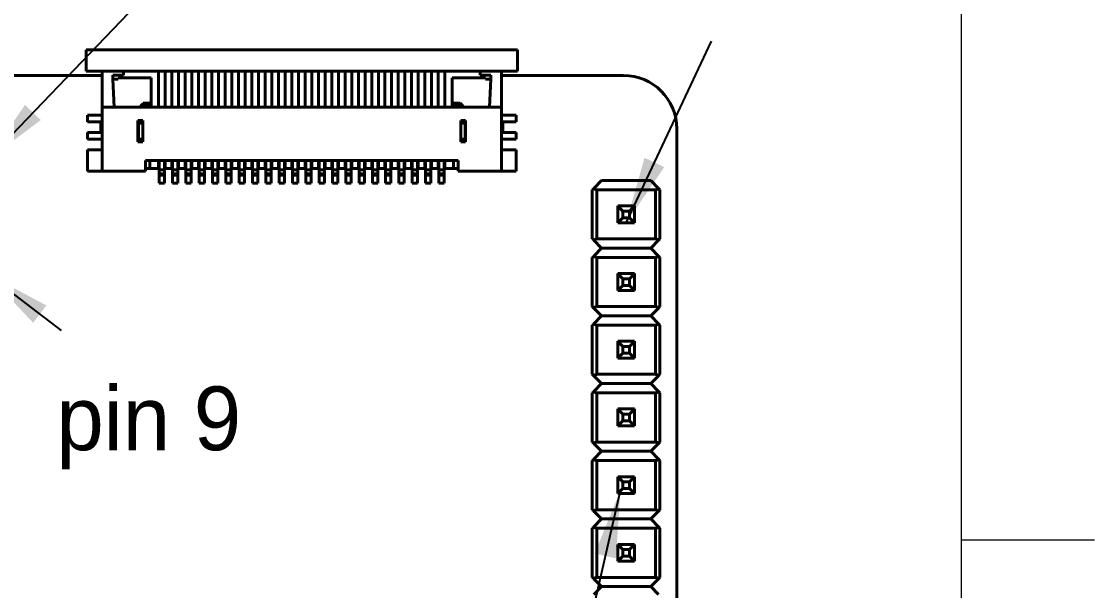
# Model space of a CAD drawing. Header units: millimetres. Extents: x 15 to 205, y 5 to 292.
# Drawn here: x 164.71 to 205, y 96.6 to 117.96 of the extents above; entities that cross this region are included whole.
import ezdxf

# ---------------------------------------------------------------- set-up
doc = ezdxf.new("R2010")
doc.units = ezdxf.units.MM
for name, color, linetype in [('Annotations', 7, 'Continuous'), ('Border', 7, 'Continuous'), ('Geometries', 7, 'Continuous')]:
    doc.layers.add(name, color=color, linetype=linetype)
doc.dimstyles.new('ISO-25', dxfattribs={"dimtxt": 2.5, "dimasz": 2.5, "dimexe": 1.25, "dimexo": 0.625, "dimtad": 1, "dimtxsty": 'Standard', "dimcen": 2.5, "dimadec": 0, "dimazin": 0, "dimtfac": 1, "dimtmove": 0, "dimatfit": 3, "dimfxl": 1, "dimarcsym": 0})

msp = doc.modelspace()

# ---------------------------------------------------------------- linework, layer by layer
at = {"layer": 'Border', "linetype": 'Continuous', "lineweight": 15}
for p, q in [((200, 10), (200, 287)), ((200, 98.5), (205, 98.5))]:
    msp.add_line(p, q, dxfattribs=at)
at = {"layer": 'Geometries', "linetype": 'Continuous', "lineweight": 40}
for p, q in [((167.133, 116.892), (167.133, 116.092)), ((167.133, 116.892), (183.333, 116.892)), ((183.333, 116.892), (183.333, 116.092)), ((167.133, 116.092), (167.733, 116.092)), ((167.733, 115.933), (167.733, 116.092)), ((167.733, 116.092), (168.533, 116.092)), ((168.533, 116.092), (168.533, 115.942)), ((168.533, 116.092), (169.858, 116.092)), ((169.858, 116.092), (169.858, 114.742)), ((169.858, 116.092), (170.108, 116.092)), ((170.108, 116.092), (170.108, 114.742)), ((170.108, 116.092), (170.358, 116.092)), ((170.358, 116.092), (170.358, 114.742)), ((170.358, 116.092), (170.608, 116.092)), ((170.608, 116.092), (170.608, 114.742)), ((170.608, 116.092), (170.858, 116.092)), ((170.858, 116.092), (170.858, 114.742)), ((170.858, 116.092), (171.108, 116.092)), ((171.108, 116.092), (171.108, 114.742)), ((171.108, 116.092), (171.358, 116.092)), ((171.358, 116.092), (171.358, 114.742)), ((171.358, 116.092), (171.608, 116.092)), ((171.608, 116.092), (171.608, 114.742)), ((171.608, 116.092), (171.858, 116.092)), ((171.858, 116.092), (171.858, 114.742)), ((171.858, 116.092), (172.108, 116.092)), ((172.108, 116.092), (172.108, 114.742)), ((172.108, 116.092), (172.358, 116.092)), ((172.358, 116.092), (172.358, 114.742)), ((172.358, 116.092), (172.608, 116.092)), ((172.608, 116.092), (172.608, 114.742)), ((172.608, 116.092), (172.858, 116.092)), ((172.858, 116.092), (172.858, 114.742)), ((172.858, 116.092), (173.108, 116.092)), ((173.108, 116.092), (173.108, 114.742)), ((173.108, 116.092), (173.358, 116.092)), ((173.358, 116.092), (173.358, 114.742)), ((173.358, 116.092), (173.608, 116.092)), ((173.608, 116.092), (173.608, 114.742)), ((173.608, 116.092), (173.858, 116.092)), ((173.858, 116.092), (173.858, 114.742)), ((173.858, 116.092), (174.108, 116.092)), ((174.108, 116.092), (174.108, 114.742)), ((174.108, 116.092), (174.358, 116.092)), ((174.358, 116.092), (174.358, 114.742)), ((174.358, 116.092), (174.608, 116.092)), ((174.608, 116.092), (174.608, 114.742)), ((174.608, 116.092), (174.858, 116.092)), ((174.858, 116.092), (175.108, 116.092)), ((174.858, 116.092), (174.858, 114.742)), ((175.108, 116.092), (175.108, 114.742)), ((175.108, 116.092), (175.358, 116.092)), ((175.358, 116.092), (175.358, 114.742)), ((175.358, 116.092), (175.608, 116.092)), ((175.608, 116.092), (175.608, 114.742)), ((175.608, 116.092), (175.858, 116.092)), ((175.858, 116.092), (175.858, 114.742)), ((175.858, 116.092), (176.108, 116.092)), ((176.108, 116.092), (176.108, 114.742)), ((176.108, 116.092), (176.358, 116.092)), ((176.358, 116.092), (176.358, 114.742)), ((176.358, 116.092), (176.608, 116.092)), ((176.608, 116.092), (176.608, 114.742)), ((176.608, 116.092), (176.858, 116.092)), ((176.858, 116.092), (176.858, 114.742)), ((176.858, 116.092), (177.108, 116.092)), ((177.108, 116.092), (177.358, 116.092)), ((177.108, 116.092), (177.108, 114.742)), ((177.358, 116.092), (177.358, 114.742)), ((177.358, 116.092), (177.608, 116.092)), ((177.608, 116.092), (177.608, 114.742)), ((177.608, 116.092), (177.858, 116.092)), ((177.858, 116.092), (177.858, 114.742)), ((177.858, 116.092), (178.108, 116.092)), ((178.108, 116.092), (178.108, 114.742)), ((178.108, 116.092), (178.358, 116.092)), ((178.358, 116.092), (178.358, 114.742)), ((178.358, 116.092), (178.608, 116.092)), ((178.608, 116.092), (178.608, 114.742)), ((178.608, 116.092), (178.858, 116.092)), ((178.858, 116.092), (178.858, 114.742)), ((178.858, 116.092), (179.108, 116.092)), ((179.108, 116.092), (179.108, 114.742)), ((179.108, 116.092), (179.358, 116.092)), ((179.358, 116.092), (179.358, 114.742)), ((179.358, 116.092), (179.608, 116.092)), ((179.608, 116.092), (179.608, 114.742)), ((179.608, 116.092), (179.858, 116.092)), ((179.858, 116.092), (179.858, 114.742)), ((179.858, 116.092), (180.108, 116.092)), ((180.108, 116.092), (180.358, 116.092)), ((180.108, 116.092), (180.108, 114.742)), ((180.358, 116.092), (180.358, 114.742)), ((180.358, 116.092), (180.608, 116.092)), ((180.608, 116.092), (180.608, 114.742)), ((180.608, 116.092), (181.933, 116.092)), ((181.933, 116.092), (181.933, 115.942)), ((181.933, 116.092), (182.733, 116.092)), ((182.733, 116.092), (182.733, 115.933)), ((182.733, 116.092), (183.333, 116.092)), ((167.733, 115.933), (163.723, 115.933)), ((167.733, 114.742), (167.733, 115.933)), ((168.533, 115.942), (168.133, 115.942)), ((168.133, 115.942), (168.14, 115.792)), ((168.14, 115.792), (168.333, 115.792)), ((168.14, 115.792), (168.189, 114.742)), ((168.333, 115.842), (169.583, 115.842)), ((168.333, 115.792), (168.333, 115.842)), ((169.583, 115.842), (169.583, 114.95)), ((180.883, 114.95), (180.883, 115.842)), ((180.883, 115.842), (182.133, 115.842)), ((181.933, 115.942), (182.333, 115.942)), ((182.133, 115.842), (182.133, 115.792)), ((182.133, 115.792), (182.326, 115.792)), ((182.278, 114.742), (182.326, 115.792)), ((182.326, 115.792), (182.333, 115.942)), ((187.313, 115.933), (182.733, 115.933)), ((182.733, 115.933), (182.733, 114.742)), ((169.24, 114.842), (169.153, 114.742)), ((169.24, 114.842), (169.283, 114.892)), ((169.583, 114.842), (169.24, 114.842)), ((169.533, 114.892), (169.283, 114.892)), ((169.533, 114.892), (169.583, 114.95)), ((169.583, 114.95), (169.583, 114.842)), ((169.583, 114.842), (169.583, 114.742)), ((180.933, 114.892), (180.883, 114.95)), ((180.883, 114.842), (180.883, 114.95)), ((181.227, 114.842), (180.883, 114.842)), ((180.883, 114.742), (180.883, 114.842)), ((181.183, 114.892), (180.933, 114.892)), ((181.227, 114.842), (181.183, 114.892)), ((181.227, 114.842), (181.313, 114.742)), ((167.183, 114.442), (167.183, 114.192)), ((167.733, 114.442), (167.183, 114.442)), ((167.733, 114.442), (167.733, 114.742)), ((167.733, 114.742), (168.189, 114.742)), ((167.733, 113.542), (167.733, 114.442)), ((168.189, 114.742), (169.153, 114.742)), ((169.153, 114.742), (169.583, 114.742)), ((169.583, 114.742), (169.858, 114.742)), ((169.858, 114.742), (170.108, 114.742)), ((170.108, 114.742), (170.358, 114.742)), ((170.358, 114.742), (170.608, 114.742)), ((170.608, 114.742), (170.858, 114.742)), ((170.858, 114.742), (171.108, 114.742)), ((171.108, 114.742), (171.358, 114.742)), ((171.358, 114.742), (171.608, 114.742)), ((171.608, 114.742), (171.858, 114.742)), ((171.858, 114.742), (172.108, 114.742)), ((172.108, 114.742), (172.358, 114.742)), ((172.358, 114.742), (172.608, 114.742)), ((172.608, 114.742), (172.858, 114.742)), ((172.858, 114.742), (173.108, 114.742)), ((173.108, 114.742), (173.358, 114.742)), ((173.358, 114.742), (173.608, 114.742)), ((173.608, 114.742), (173.858, 114.742)), ((173.858, 114.742), (174.108, 114.742)), ((174.108, 114.742), (174.358, 114.742)), ((174.358, 114.742), (174.608, 114.742)), ((174.608, 114.742), (174.858, 114.742)), ((174.858, 114.742), (175.108, 114.742)), ((175.108, 114.742), (175.358, 114.742)), ((175.358, 114.742), (175.608, 114.742)), ((175.608, 114.742), (175.858, 114.742)), ((175.858, 114.742), (176.108, 114.742)), ((176.108, 114.742), (176.358, 114.742)), ((176.358, 114.742), (176.608, 114.742)), ((176.608, 114.742), (176.858, 114.742)), ((176.858, 114.742), (177.108, 114.742)), ((177.108, 114.742), (177.358, 114.742)), ((177.358, 114.742), (177.608, 114.742)), ((177.608, 114.742), (177.858, 114.742)), ((177.858, 114.742), (178.108, 114.742)), ((178.108, 114.742), (178.358, 114.742)), ((178.358, 114.742), (178.608, 114.742)), ((178.608, 114.742), (178.858, 114.742)), ((178.858, 114.742), (179.108, 114.742)), ((179.108, 114.742), (179.358, 114.742)), ((179.358, 114.742), (179.608, 114.742)), ((179.608, 114.742), (179.858, 114.742)), ((179.858, 114.742), (180.108, 114.742)), ((180.108, 114.742), (180.358, 114.742)), ((180.358, 114.742), (180.608, 114.742)), ((180.608, 114.742), (180.883, 114.742)), ((180.883, 114.742), (181.313, 114.742)), ((181.313, 114.742), (182.278, 114.742)), ((182.278, 114.742), (182.733, 114.742)), ((182.733, 114.442), (182.733, 114.742)), ((183.283, 114.442), (182.733, 114.442)), ((182.733, 113.542), (182.733, 114.442)), ((183.283, 114.192), (183.283, 114.442)), ((167.183, 114.192), (167.683, 114.192)), ((167.683, 114.192), (167.683, 113.792)), ((169.083, 114.242), (169.263, 114.242)), ((169.083, 114.142), (169.083, 114.242)), ((169.083, 114.142), (169.103, 114.142)), ((169.083, 113.542), (169.083, 114.142)), ((169.103, 114.142), (169.263, 114.142)), ((169.103, 113.542), (169.103, 114.142)), ((169.263, 114.242), (169.263, 114.142)), ((169.263, 114.142), (169.263, 113.542)), ((181.203, 114.242), (181.383, 114.242)), ((181.203, 114.142), (181.203, 114.242)), ((181.203, 114.142), (181.363, 114.142)), ((181.203, 113.542), (181.203, 114.142)), ((181.363, 114.142), (181.383, 114.142)), ((181.363, 113.542), (181.363, 114.142)), ((181.383, 114.242), (181.383, 114.142)), ((181.383, 114.142), (181.383, 113.542)), ((182.783, 113.792), (182.783, 114.192)), ((182.783, 114.192), (183.283, 114.192)), ((167.683, 113.792), (167.183, 113.792)), ((167.183, 113.792), (167.183, 113.542)), ((183.283, 113.792), (182.783, 113.792)), ((183.283, 113.542), (183.283, 113.792)), ((189.313, 82.933), (189.313, 113.933)), ((167.183, 113.542), (167.733, 113.542)), ((167.733, 113.142), (167.733, 113.542)), ((169.083, 113.542), (169.103, 113.542)), ((169.083, 113.442), (169.083, 113.542)), ((169.263, 113.442), (169.083, 113.442)), ((169.103, 113.542), (169.263, 113.542)), ((169.263, 113.542), (169.263, 113.442)), ((181.203, 113.542), (181.363, 113.542)), ((181.203, 113.442), (181.203, 113.542)), ((181.383, 113.442), (181.203, 113.442)), ((181.363, 113.542), (181.383, 113.542)), ((181.383, 113.542), (181.383, 113.442)), ((182.733, 113.542), (183.283, 113.542)), ((182.733, 113.142), (182.733, 113.542)), ((167.733, 113.142), (167.183, 113.142)), ((167.183, 112.342), (167.183, 113.142)), ((167.733, 112.342), (167.733, 113.142)), ((182.733, 113.142), (183.283, 113.142)), ((182.733, 112.342), (182.733, 113.142)), ((183.283, 113.142), (183.283, 112.342)), ((169.533, 112.742), (169.363, 112.742)), ((169.363, 112.442), (169.363, 112.742)), ((169.533, 112.442), (169.363, 112.442)), ((169.363, 112.342), (169.363, 112.442)), ((169.533, 112.742), (169.533, 112.442)), ((169.858, 112.742), (169.533, 112.742)), ((169.858, 112.442), (169.533, 112.442)), ((169.858, 112.642), (169.858, 112.742)), ((169.883, 112.742), (169.858, 112.742)), ((169.883, 112.642), (169.858, 112.642)), ((169.858, 112.442), (169.858, 112.642)), ((169.883, 112.742), (169.883, 112.642)), ((170.083, 112.742), (169.883, 112.742)), ((169.883, 112.642), (169.883, 112.392)), ((170.083, 112.742), (170.083, 112.642)), ((170.108, 112.742), (170.083, 112.742)), ((170.108, 112.642), (170.083, 112.642)), ((170.083, 112.642), (170.083, 112.392)), ((170.108, 112.642), (170.108, 112.742)), ((170.358, 112.742), (170.108, 112.742)), ((170.108, 112.442), (170.108, 112.642)), ((170.358, 112.442), (170.108, 112.442)), ((170.358, 112.642), (170.358, 112.742)), ((170.383, 112.742), (170.358, 112.742)), ((170.383, 112.642), (170.358, 112.642)), ((170.358, 112.442), (170.358, 112.642)), ((170.383, 112.742), (170.383, 112.642)), ((170.583, 112.742), (170.383, 112.742)), ((170.383, 112.642), (170.383, 112.392)), ((170.583, 112.742), (170.583, 112.642)), ((170.608, 112.742), (170.583, 112.742)), ((170.608, 112.642), (170.583, 112.642)), ((170.583, 112.642), (170.583, 112.392)), ((170.608, 112.642), (170.608, 112.742)), ((170.858, 112.742), (170.608, 112.742)), ((170.608, 112.442), (170.608, 112.642)), ((170.858, 112.442), (170.608, 112.442)), ((170.858, 112.642), (170.858, 112.742)), ((170.883, 112.742), (170.858, 112.742)), ((170.883, 112.642), (170.858, 112.642)), ((170.858, 112.442), (170.858, 112.642)), ((170.883, 112.742), (170.883, 112.642)), ((171.083, 112.742), (170.883, 112.742)), ((170.883, 112.642), (170.883, 112.392)), ((171.083, 112.742), (171.083, 112.642)), ((171.108, 112.742), (171.083, 112.742)), ((171.108, 112.642), (171.083, 112.642)), ((171.083, 112.642), (171.083, 112.392)), ((171.108, 112.642), (171.108, 112.742)), ((171.358, 112.742), (171.108, 112.742)), ((171.108, 112.442), (171.108, 112.642)), ((171.358, 112.442), (171.108, 112.442)), ((171.358, 112.642), (171.358, 112.742)), ((171.383, 112.742), (171.358, 112.742)), ((171.383, 112.642), (171.358, 112.642)), ((171.358, 112.442), (171.358, 112.642)), ((171.383, 112.742), (171.383, 112.642)), ((171.583, 112.742), (171.383, 112.742)), ((171.383, 112.642), (171.383, 112.392)), ((171.583, 112.742), (171.583, 112.642)), ((171.608, 112.742), (171.583, 112.742)), ((171.608, 112.642), (171.583, 112.642)), ((171.583, 112.642), (171.583, 112.392)), ((171.608, 112.642), (171.608, 112.742)), ((171.858, 112.742), (171.608, 112.742)), ((171.608, 112.442), (171.608, 112.642)), ((171.858, 112.442), (171.608, 112.442)), ((171.858, 112.642), (171.858, 112.742)), ((171.883, 112.742), (171.858, 112.742)), ((171.858, 112.442), (171.858, 112.642)), ((171.883, 112.642), (171.858, 112.642)), ((171.883, 112.742), (171.883, 112.642)), ((172.083, 112.742), (171.883, 112.742)), ((171.883, 112.642), (171.883, 112.392)), ((172.083, 112.742), (172.083, 112.642)), ((172.108, 112.742), (172.083, 112.742)), ((172.108, 112.642), (172.083, 112.642)), ((172.083, 112.642), (172.083, 112.392)), ((172.358, 112.742), (172.108, 112.742)), ((172.108, 112.642), (172.108, 112.742)), ((172.108, 112.442), (172.108, 112.642)), ((172.358, 112.442), (172.108, 112.442)), ((172.358, 112.642), (172.358, 112.742)), ((172.383, 112.742), (172.358, 112.742)), ((172.383, 112.642), (172.358, 112.642)), ((172.358, 112.442), (172.358, 112.642)), ((172.383, 112.742), (172.383, 112.642)), ((172.583, 112.742), (172.383, 112.742)), ((172.383, 112.642), (172.383, 112.392)), ((172.583, 112.742), (172.583, 112.642)), ((172.608, 112.742), (172.583, 112.742)), ((172.608, 112.642), (172.583, 112.642)), ((172.583, 112.642), (172.583, 112.392)), ((172.608, 112.642), (172.608, 112.742)), ((172.858, 112.742), (172.608, 112.742)), ((172.608, 112.442), (172.608, 112.642)), ((172.858, 112.442), (172.608, 112.442)), ((172.858, 112.642), (172.858, 112.742)), ((172.883, 112.742), (172.858, 112.742)), ((172.883, 112.642), (172.858, 112.642)), ((172.858, 112.442), (172.858, 112.642)), ((172.883, 112.742), (172.883, 112.642)), ((173.083, 112.742), (172.883, 112.742)), ((172.883, 112.642), (172.883, 112.392)), ((173.083, 112.742), (173.083, 112.642)), ((173.108, 112.742), (173.083, 112.742)), ((173.108, 112.642), (173.083, 112.642)), ((173.083, 112.642), (173.083, 112.392)), ((173.108, 112.642), (173.108, 112.742)), ((173.358, 112.742), (173.108, 112.742)), ((173.108, 112.442), (173.108, 112.642)), ((173.358, 112.442), (173.108, 112.442)), ((173.358, 112.642), (173.358, 112.742)), ((173.383, 112.742), (173.358, 112.742)), ((173.383, 112.642), (173.358, 112.642)), ((173.358, 112.442), (173.358, 112.642)), ((173.383, 112.742), (173.383, 112.642)), ((173.583, 112.742), (173.383, 112.742)), ((173.383, 112.642), (173.383, 112.392)), ((173.583, 112.742), (173.583, 112.642)), ((173.608, 112.742), (173.583, 112.742)), ((173.608, 112.642), (173.583, 112.642)), ((173.583, 112.642), (173.583, 112.392)), ((173.608, 112.642), (173.608, 112.742)), ((173.858, 112.742), (173.608, 112.742)), ((173.608, 112.442), (173.608, 112.642)), ((173.858, 112.442), (173.608, 112.442)), ((173.858, 112.642), (173.858, 112.742)), ((173.883, 112.742), (173.858, 112.742)), ((173.883, 112.642), (173.858, 112.642)), ((173.858, 112.442), (173.858, 112.642)), ((174.083, 112.742), (173.883, 112.742)), ((173.883, 112.742), (173.883, 112.642)), ((173.883, 112.642), (173.883, 112.392)), ((174.083, 112.742), (174.083, 112.642)), ((174.108, 112.742), (174.083, 112.742)), ((174.108, 112.642), (174.083, 112.642)), ((174.083, 112.642), (174.083, 112.392)), ((174.108, 112.642), (174.108, 112.742)), ((174.358, 112.742), (174.108, 112.742)), ((174.108, 112.442), (174.108, 112.642)), ((174.358, 112.442), (174.108, 112.442)), ((174.358, 112.642), (174.358, 112.742)), ((174.383, 112.742), (174.358, 112.742)), ((174.383, 112.642), (174.358, 112.642)), ((174.358, 112.442), (174.358, 112.642)), ((174.383, 112.742), (174.383, 112.642)), ((174.583, 112.742), (174.383, 112.742)), ((174.383, 112.642), (174.383, 112.392)), ((174.583, 112.742), (174.583, 112.642)), ((174.608, 112.742), (174.583, 112.742)), ((174.608, 112.642), (174.583, 112.642)), ((174.583, 112.642), (174.583, 112.392)), ((174.608, 112.642), (174.608, 112.742)), ((174.858, 112.742), (174.608, 112.742)), ((174.608, 112.442), (174.608, 112.642)), ((174.858, 112.442), (174.608, 112.442)), ((174.858, 112.642), (174.858, 112.742)), ((174.883, 112.742), (174.858, 112.742)), ((174.883, 112.642), (174.858, 112.642)), ((174.858, 112.442), (174.858, 112.642)), ((174.883, 112.742), (174.883, 112.642)), ((175.083, 112.742), (174.883, 112.742)), ((174.883, 112.642), (174.883, 112.392)), ((175.083, 112.742), (175.083, 112.642)), ((175.108, 112.742), (175.083, 112.742)), ((175.108, 112.642), (175.083, 112.642)), ((175.083, 112.642), (175.083, 112.392)), ((175.108, 112.642), (175.108, 112.742)), ((175.358, 112.742), (175.108, 112.742)), ((175.108, 112.442), (175.108, 112.642)), ((175.358, 112.442), (175.108, 112.442)), ((175.358, 112.642), (175.358, 112.742)), ((175.383, 112.742), (175.358, 112.742)), ((175.383, 112.642), (175.358, 112.642)), ((175.358, 112.442), (175.358, 112.642)), ((175.383, 112.742), (175.383, 112.642)), ((175.583, 112.742), (175.383, 112.742)), ((175.383, 112.642), (175.383, 112.392)), ((175.583, 112.742), (175.583, 112.642)), ((175.608, 112.742), (175.583, 112.742)), ((175.608, 112.642), (175.583, 112.642)), ((175.583, 112.642), (175.583, 112.392)), ((175.608, 112.642), (175.608, 112.742)), ((175.858, 112.742), (175.608, 112.742)), ((175.608, 112.442), (175.608, 112.642)), ((175.858, 112.442), (175.608, 112.442)), ((175.858, 112.642), (175.858, 112.742)), ((175.883, 112.742), (175.858, 112.742)), ((175.883, 112.642), (175.858, 112.642)), ((175.858, 112.442), (175.858, 112.642)), ((175.883, 112.742), (175.883, 112.642)), ((176.083, 112.742), (175.883, 112.742)), ((175.883, 112.642), (175.883, 112.392)), ((176.083, 112.742), (176.083, 112.642)), ((176.108, 112.742), (176.083, 112.742)), ((176.108, 112.642), (176.083, 112.642)), ((176.083, 112.642), (176.083, 112.392)), ((176.108, 112.642), (176.108, 112.742)), ((176.358, 112.742), (176.108, 112.742)), ((176.108, 112.442), (176.108, 112.642)), ((176.358, 112.442), (176.108, 112.442)), ((176.358, 112.642), (176.358, 112.742)), ((176.383, 112.742), (176.358, 112.742)), ((176.383, 112.642), (176.358, 112.642)), ((176.358, 112.442), (176.358, 112.642)), ((176.383, 112.742), (176.383, 112.642)), ((176.583, 112.742), (176.383, 112.742)), ((176.383, 112.642), (176.383, 112.392)), ((176.583, 112.742), (176.583, 112.642)), ((176.608, 112.742), (176.583, 112.742)), ((176.608, 112.642), (176.583, 112.642)), ((176.583, 112.642), (176.583, 112.392)), ((176.608, 112.642), (176.608, 112.742)), ((176.858, 112.742), (176.608, 112.742)), ((176.608, 112.442), (176.608, 112.642)), ((176.858, 112.442), (176.608, 112.442)), ((176.858, 112.642), (176.858, 112.742)), ((176.883, 112.742), (176.858, 112.742)), ((176.883, 112.642), (176.858, 112.642)), ((176.858, 112.442), (176.858, 112.642)), ((176.883, 112.742), (176.883, 112.642)), ((177.083, 112.742), (176.883, 112.742)), ((176.883, 112.642), (176.883, 112.392)), ((177.083, 112.742), (177.083, 112.642)), ((177.108, 112.742), (177.083, 112.742)), ((177.108, 112.642), (177.083, 112.642)), ((177.083, 112.642), (177.083, 112.392)), ((177.108, 112.642), (177.108, 112.742)), ((177.358, 112.742), (177.108, 112.742)), ((177.108, 112.442), (177.108, 112.642)), ((177.358, 112.442), (177.108, 112.442)), ((177.358, 112.642), (177.358, 112.742)), ((177.383, 112.742), (177.358, 112.742)), ((177.383, 112.642), (177.358, 112.642)), ((177.358, 112.442), (177.358, 112.642)), ((177.383, 112.742), (177.383, 112.642)), ((177.583, 112.742), (177.383, 112.742)), ((177.383, 112.642), (177.383, 112.392)), ((177.583, 112.742), (177.583, 112.642)), ((177.608, 112.742), (177.583, 112.742)), ((177.608, 112.642), (177.583, 112.642)), ((177.583, 112.642), (177.583, 112.392)), ((177.608, 112.642), (177.608, 112.742)), ((177.858, 112.742), (177.608, 112.742)), ((177.608, 112.442), (177.608, 112.642)), ((177.858, 112.442), (177.608, 112.442)), ((177.858, 112.642), (177.858, 112.742)), ((177.883, 112.742), (177.858, 112.742)), ((177.883, 112.642), (177.858, 112.642)), ((177.858, 112.442), (177.858, 112.642)), ((177.883, 112.742), (177.883, 112.642)), ((178.083, 112.742), (177.883, 112.742)), ((177.883, 112.642), (177.883, 112.392)), ((178.108, 112.742), (178.083, 112.742)), ((178.083, 112.742), (178.083, 112.642)), ((178.108, 112.642), (178.083, 112.642)), ((178.083, 112.642), (178.083, 112.392)), ((178.108, 112.642), (178.108, 112.742)), ((178.358, 112.742), (178.108, 112.742)), ((178.108, 112.442), (178.108, 112.642)), ((178.358, 112.442), (178.108, 112.442)), ((178.358, 112.642), (178.358, 112.742)), ((178.383, 112.742), (178.358, 112.742)), ((178.383, 112.642), (178.358, 112.642)), ((178.358, 112.442), (178.358, 112.642)), ((178.383, 112.742), (178.383, 112.642)), ((178.583, 112.742), (178.383, 112.742)), ((178.383, 112.642), (178.383, 112.392)), ((178.583, 112.742), (178.583, 112.642)), ((178.608, 112.742), (178.583, 112.742)), ((178.608, 112.642), (178.583, 112.642)), ((178.583, 112.642), (178.583, 112.392)), ((178.608, 112.642), (178.608, 112.742)), ((178.858, 112.742), (178.608, 112.742)), ((178.608, 112.442), (178.608, 112.642)), ((178.858, 112.442), (178.608, 112.442)), ((178.858, 112.642), (178.858, 112.742)), ((178.883, 112.742), (178.858, 112.742)), ((178.883, 112.642), (178.858, 112.642)), ((178.858, 112.442), (178.858, 112.642)), ((178.883, 112.742), (178.883, 112.642)), ((179.083, 112.742), (178.883, 112.742)), ((178.883, 112.642), (178.883, 112.392)), ((179.083, 112.742), (179.083, 112.642)), ((179.108, 112.742), (179.083, 112.742)), ((179.108, 112.642), (179.083, 112.642)), ((179.083, 112.642), (179.083, 112.392)), ((179.108, 112.642), (179.108, 112.742)), ((179.358, 112.742), (179.108, 112.742)), ((179.108, 112.442), (179.108, 112.642)), ((179.358, 112.442), (179.108, 112.442)), ((179.358, 112.642), (179.358, 112.742)), ((179.383, 112.742), (179.358, 112.742)), ((179.383, 112.642), (179.358, 112.642)), ((179.358, 112.442), (179.358, 112.642)), ((179.383, 112.742), (179.383, 112.642)), ((179.583, 112.742), (179.383, 112.742)), ((179.383, 112.642), (179.383, 112.392)), ((179.583, 112.742), (179.583, 112.642)), ((179.608, 112.742), (179.583, 112.742)), ((179.608, 112.642), (179.583, 112.642)), ((179.583, 112.642), (179.583, 112.392)), ((179.608, 112.642), (179.608, 112.742)), ((179.858, 112.742), (179.608, 112.742)), ((179.608, 112.442), (179.608, 112.642)), ((179.858, 112.442), (179.608, 112.442)), ((179.858, 112.642), (179.858, 112.742)), ((179.883, 112.742), (179.858, 112.742)), ((179.883, 112.642), (179.858, 112.642)), ((179.858, 112.442), (179.858, 112.642)), ((179.883, 112.742), (179.883, 112.642)), ((180.083, 112.742), (179.883, 112.742)), ((179.883, 112.642), (179.883, 112.392)), ((180.083, 112.742), (180.083, 112.642)), ((180.108, 112.742), (180.083, 112.742)), ((180.108, 112.642), (180.083, 112.642)), ((180.083, 112.642), (180.083, 112.392)), ((180.108, 112.642), (180.108, 112.742)), ((180.358, 112.742), (180.108, 112.742)), ((180.108, 112.442), (180.108, 112.642)), ((180.358, 112.442), (180.108, 112.442)), ((180.358, 112.642), (180.358, 112.742)), ((180.383, 112.742), (180.358, 112.742)), ((180.383, 112.642), (180.358, 112.642)), ((180.358, 112.442), (180.358, 112.642)), ((180.383, 112.742), (180.383, 112.642)), ((180.583, 112.742), (180.383, 112.742)), ((180.383, 112.642), (180.383, 112.392)), ((180.583, 112.742), (180.583, 112.642)), ((180.608, 112.742), (180.583, 112.742)), ((180.608, 112.642), (180.583, 112.642)), ((180.583, 112.642), (180.583, 112.392)), ((180.608, 112.642), (180.608, 112.742)), ((180.933, 112.742), (180.608, 112.742)), ((180.608, 112.442), (180.608, 112.642)), ((180.933, 112.442), (180.608, 112.442)), ((180.933, 112.742), (180.933, 112.442)), ((181.103, 112.742), (180.933, 112.742)), ((181.103, 112.442), (180.933, 112.442)), ((181.103, 112.742), (181.103, 112.442)), ((181.103, 112.442), (181.103, 112.342)), ((167.733, 112.342), (167.183, 112.342)), ((167.733, 112.342), (169.363, 112.342)), ((169.883, 112.392), (169.883, 112.242)), ((169.883, 112.392), (170.083, 112.392)), ((169.883, 112.242), (169.883, 112.192)), ((169.883, 112.242), (170.083, 112.242)), ((169.883, 112.192), (169.883, 111.892)), ((169.883, 112.192), (170.083, 112.192)), ((170.083, 112.392), (170.083, 112.242)), ((170.083, 112.242), (170.083, 112.192)), ((170.083, 112.192), (170.083, 111.892)), ((170.383, 112.392), (170.383, 112.242)), ((170.383, 112.392), (170.583, 112.392)), ((170.383, 112.242), (170.383, 112.192)), ((170.383, 112.242), (170.583, 112.242)), ((170.383, 112.192), (170.383, 111.892)), ((170.383, 112.192), (170.583, 112.192)), ((170.583, 112.392), (170.583, 112.242)), ((170.583, 112.242), (170.583, 112.192)), ((170.583, 112.192), (170.583, 111.892)), ((170.883, 112.392), (170.883, 112.242)), ((170.883, 112.392), (171.083, 112.392)), ((170.883, 112.242), (170.883, 112.192)), ((170.883, 112.242), (171.083, 112.242)), ((170.883, 112.192), (170.883, 111.892)), ((170.883, 112.192), (171.083, 112.192)), ((171.083, 112.392), (171.083, 112.242)), ((171.083, 112.242), (171.083, 112.192)), ((171.083, 112.192), (171.083, 111.892)), ((171.383, 112.392), (171.383, 112.242)), ((171.383, 112.392), (171.583, 112.392)), ((171.383, 112.242), (171.383, 112.192)), ((171.383, 112.242), (171.583, 112.242)), ((171.383, 112.192), (171.383, 111.892)), ((171.383, 112.192), (171.583, 112.192)), ((171.583, 112.392), (171.583, 112.242)), ((171.583, 112.242), (171.583, 112.192)), ((171.583, 112.192), (171.583, 111.892)), ((171.883, 112.392), (171.883, 112.242)), ((171.883, 112.392), (172.083, 112.392)), ((171.883, 112.242), (171.883, 112.192)), ((171.883, 112.242), (172.083, 112.242)), ((171.883, 112.192), (171.883, 111.892)), ((171.883, 112.192), (172.083, 112.192)), ((172.083, 112.392), (172.083, 112.242)), ((172.083, 112.242), (172.083, 112.192)), ((172.083, 112.192), (172.083, 111.892)), ((172.383, 112.392), (172.383, 112.242)), ((172.383, 112.392), (172.583, 112.392)), ((172.383, 112.242), (172.383, 112.192)), ((172.383, 112.242), (172.583, 112.242)), ((172.383, 112.192), (172.383, 111.892)), ((172.383, 112.192), (172.583, 112.192)), ((172.583, 112.392), (172.583, 112.242)), ((172.583, 112.242), (172.583, 112.192)), ((172.583, 112.192), (172.583, 111.892)), ((172.883, 112.392), (172.883, 112.242)), ((172.883, 112.392), (173.083, 112.392)), ((172.883, 112.242), (172.883, 112.192)), ((172.883, 112.242), (173.083, 112.242)), ((172.883, 112.192), (172.883, 111.892)), ((172.883, 112.192), (173.083, 112.192)), ((173.083, 112.392), (173.083, 112.242)), ((173.083, 112.242), (173.083, 112.192)), ((173.083, 112.192), (173.083, 111.892)), ((173.383, 112.392), (173.383, 112.242)), ((173.383, 112.392), (173.583, 112.392)), ((173.383, 112.242), (173.383, 112.192)), ((173.383, 112.242), (173.583, 112.242)), ((173.383, 112.192), (173.383, 111.892)), ((173.383, 112.192), (173.583, 112.192)), ((173.583, 112.392), (173.583, 112.242)), ((173.583, 112.242), (173.583, 112.192)), ((173.583, 112.192), (173.583, 111.892)), ((173.883, 112.392), (173.883, 112.242)), ((173.883, 112.392), (174.083, 112.392)), ((173.883, 112.242), (174.083, 112.242)), ((173.883, 112.242), (173.883, 112.192)), ((173.883, 112.192), (173.883, 111.892)), ((173.883, 112.192), (174.083, 112.192)), ((174.083, 112.392), (174.083, 112.242)), ((174.083, 112.242), (174.083, 112.192)), ((174.083, 112.192), (174.083, 111.892)), ((174.383, 112.392), (174.383, 112.242)), ((174.383, 112.392), (174.583, 112.392)), ((174.383, 112.242), (174.383, 112.192)), ((174.383, 112.242), (174.583, 112.242)), ((174.383, 112.192), (174.383, 111.892)), ((174.383, 112.192), (174.583, 112.192)), ((174.583, 112.392), (174.583, 112.242)), ((174.583, 112.242), (174.583, 112.192)), ((174.583, 112.192), (174.583, 111.892)), ((174.883, 112.392), (174.883, 112.242)), ((174.883, 112.392), (175.083, 112.392)), ((174.883, 112.242), (174.883, 112.192)), ((174.883, 112.242), (175.083, 112.242)), ((174.883, 112.192), (174.883, 111.892)), ((174.883, 112.192), (175.083, 112.192)), ((175.083, 112.392), (175.083, 112.242)), ((175.083, 112.242), (175.083, 112.192)), ((175.083, 112.192), (175.083, 111.892)), ((175.383, 112.392), (175.383, 112.242)), ((175.383, 112.392), (175.583, 112.392)), ((175.383, 112.242), (175.383, 112.192)), ((175.383, 112.242), (175.583, 112.242)), ((175.383, 112.192), (175.383, 111.892)), ((175.383, 112.192), (175.583, 112.192)), ((175.583, 112.392), (175.583, 112.242)), ((175.583, 112.242), (175.583, 112.192)), ((175.583, 112.192), (175.583, 111.892)), ((175.883, 112.392), (175.883, 112.242)), ((175.883, 112.392), (176.083, 112.392)), ((175.883, 112.242), (175.883, 112.192)), ((175.883, 112.242), (176.083, 112.242)), ((175.883, 112.192), (175.883, 111.892)), ((175.883, 112.192), (176.083, 112.192)), ((176.083, 112.392), (176.083, 112.242)), ((176.083, 112.242), (176.083, 112.192)), ((176.083, 112.192), (176.083, 111.892)), ((176.383, 112.392), (176.383, 112.242)), ((176.383, 112.392), (176.583, 112.392)), ((176.383, 112.242), (176.383, 112.192)), ((176.383, 112.242), (176.583, 112.242)), ((176.383, 112.192), (176.383, 111.892)), ((176.383, 112.192), (176.583, 112.192)), ((176.583, 112.392), (176.583, 112.242)), ((176.583, 112.242), (176.583, 112.192)), ((176.583, 112.192), (176.583, 111.892)), ((176.883, 112.392), (176.883, 112.242)), ((176.883, 112.392), (177.083, 112.392)), ((176.883, 112.242), (176.883, 112.192)), ((176.883, 112.242), (177.083, 112.242)), ((176.883, 112.192), (177.083, 112.192)), ((176.883, 112.192), (176.883, 111.892)), ((177.083, 112.392), (177.083, 112.242)), ((177.083, 112.242), (177.083, 112.192)), ((177.083, 112.192), (177.083, 111.892)), ((177.383, 112.392), (177.383, 112.242)), ((177.383, 112.392), (177.583, 112.392)), ((177.383, 112.242), (177.583, 112.242)), ((177.383, 112.242), (177.383, 112.192)), ((177.383, 112.192), (177.383, 111.892)), ((177.383, 112.192), (177.583, 112.192)), ((177.583, 112.392), (177.583, 112.242)), ((177.583, 112.242), (177.583, 112.192)), ((177.583, 112.192), (177.583, 111.892)), ((177.883, 112.392), (177.883, 112.242)), ((177.883, 112.392), (178.083, 112.392)), ((177.883, 112.242), (177.883, 112.192)), ((177.883, 112.242), (178.083, 112.242)), ((177.883, 112.192), (177.883, 111.892)), ((177.883, 112.192), (178.083, 112.192)), ((178.083, 112.392), (178.083, 112.242)), ((178.083, 112.242), (178.083, 112.192)), ((178.083, 112.192), (178.083, 111.892)), ((178.383, 112.392), (178.383, 112.242)), ((178.383, 112.392), (178.583, 112.392)), ((178.383, 112.242), (178.383, 112.192)), ((178.383, 112.242), (178.583, 112.242)), ((178.383, 112.192), (178.383, 111.892)), ((178.383, 112.192), (178.583, 112.192)), ((178.583, 112.392), (178.583, 112.242)), ((178.583, 112.242), (178.583, 112.192)), ((178.583, 112.192), (178.583, 111.892)), ((178.883, 112.392), (178.883, 112.242)), ((178.883, 112.392), (179.083, 112.392)), ((178.883, 112.242), (178.883, 112.192)), ((178.883, 112.242), (179.083, 112.242)), ((178.883, 112.192), (178.883, 111.892)), ((178.883, 112.192), (179.083, 112.192)), ((179.083, 112.392), (179.083, 112.242)), ((179.083, 112.242), (179.083, 112.192)), ((179.083, 112.192), (179.083, 111.892)), ((179.383, 112.392), (179.383, 112.242)), ((179.383, 112.392), (179.583, 112.392)), ((179.383, 112.242), (179.383, 112.192)), ((179.383, 112.242), (179.583, 112.242)), ((179.383, 112.192), (179.583, 112.192)), ((179.383, 112.192), (179.383, 111.892)), ((179.583, 112.392), (179.583, 112.242)), ((179.583, 112.242), (179.583, 112.192)), ((179.583, 112.192), (179.583, 111.892)), ((179.883, 112.392), (179.883, 112.242)), ((179.883, 112.392), (180.083, 112.392)), ((179.883, 112.242), (179.883, 112.192)), ((179.883, 112.242), (180.083, 112.242)), ((179.883, 112.192), (179.883, 111.892)), ((179.883, 112.192), (180.083, 112.192)), ((180.083, 112.392), (180.083, 112.242)), ((180.083, 112.242), (180.083, 112.192)), ((180.083, 112.192), (180.083, 111.892)), ((180.383, 112.392), (180.383, 112.242)), ((180.383, 112.392), (180.583, 112.392)), ((180.383, 112.242), (180.383, 112.192)), ((180.383, 112.242), (180.583, 112.242)), ((180.383, 112.192), (180.383, 111.892)), ((180.383, 112.192), (180.583, 112.192)), ((180.583, 112.392), (180.583, 112.242)), ((180.583, 112.242), (180.583, 112.192)), ((180.583, 112.192), (180.583, 111.892)), ((181.103, 112.342), (182.733, 112.342)), ((182.733, 112.342), (183.283, 112.342)), ((169.883, 111.892), (170.083, 111.892)), ((170.383, 111.892), (170.583, 111.892)), ((170.883, 111.892), (171.083, 111.892)), ((171.383, 111.892), (171.583, 111.892)), ((171.883, 111.892), (172.083, 111.892)), ((172.383, 111.892), (172.583, 111.892)), ((172.883, 111.892), (173.083, 111.892)), ((173.383, 111.892), (173.583, 111.892)), ((173.883, 111.892), (174.083, 111.892)), ((174.383, 111.892), (174.583, 111.892)), ((174.883, 111.892), (175.083, 111.892)), ((175.383, 111.892), (175.583, 111.892)), ((175.883, 111.892), (176.083, 111.892)), ((176.383, 111.892), (176.583, 111.892)), ((176.883, 111.892), (177.083, 111.892)), ((177.383, 111.892), (177.583, 111.892)), ((177.883, 111.892), (178.083, 111.892)), ((178.383, 111.892), (178.583, 111.892)), ((178.883, 111.892), (179.083, 111.892)), ((179.383, 111.892), (179.583, 111.892)), ((179.883, 111.892), (180.083, 111.892)), ((180.383, 111.892), (180.583, 111.892)), ((186.194, 111.695), (186.143, 111.645)), ((186.143, 111.645), (186.143, 109.796)), ((186.489, 111.99), (186.194, 111.695)), ((186.316, 111.645), (188.511, 111.645)), ((186.316, 109.796), (186.316, 111.645)), ((188.338, 111.99), (186.489, 111.99)), ((188.633, 111.695), (188.338, 111.99)), ((188.511, 111.645), (188.511, 109.796)), ((188.683, 111.645), (188.633, 111.695)), ((188.683, 109.796), (188.683, 111.645)), ((187.728, 111.035), (187.098, 111.035)), ((187.098, 111.035), (187.098, 110.405)), ((187.098, 111.035), (187.098, 111.035)), ((187.098, 111.035), (187.098, 111.035)), ((187.288, 110.845), (187.098, 111.035)), ((187.288, 110.845), (187.538, 110.845)), ((187.288, 110.595), (187.288, 110.845)), ((187.538, 110.845), (187.728, 111.035)), ((187.538, 110.845), (187.538, 110.845)), ((187.538, 110.595), (187.538, 110.845)), ((187.728, 111.035), (187.728, 111.035)), ((187.728, 111.035), (187.728, 111.035)), ((187.728, 111.035), (187.728, 110.405)), ((187.288, 110.595), (187.098, 110.405)), ((187.098, 110.405), (187.728, 110.405)), ((187.538, 110.595), (187.288, 110.595)), ((187.728, 110.405), (187.538, 110.595)), ((187.728, 110.405), (187.728, 110.405)), ((186.143, 109.796), (186.194, 109.745)), ((186.194, 109.745), (186.489, 109.45)), ((188.511, 109.796), (186.316, 109.796)), ((188.633, 109.745), (188.338, 109.45)), ((188.633, 109.745), (188.683, 109.796)), ((186.194, 109.155), (186.489, 109.45)), ((188.338, 109.45), (186.489, 109.45)), ((188.338, 109.45), (188.633, 109.155)), ((186.143, 109.105), (186.194, 109.155)), ((186.143, 107.256), (186.143, 109.105)), ((188.511, 109.105), (186.316, 109.105)), ((186.316, 109.105), (186.316, 107.256)), ((188.511, 107.256), (188.511, 109.105)), ((188.633, 109.155), (188.683, 109.105)), ((188.683, 109.105), (188.683, 107.256)), ((187.098, 108.495), (187.098, 108.495)), ((187.098, 108.495), (187.098, 108.495)), ((187.728, 108.495), (187.098, 108.495)), ((187.098, 108.495), (187.098, 107.865)), ((187.288, 108.305), (187.098, 108.495)), ((187.538, 108.305), (187.728, 108.495)), ((187.728, 108.495), (187.728, 108.495)), ((187.728, 108.495), (187.728, 108.495)), ((187.728, 107.866), (187.728, 108.495)), ((187.288, 108.055), (187.098, 107.865)), ((187.288, 108.305), (187.538, 108.305)), ((187.288, 108.055), (187.288, 108.305)), ((187.538, 108.055), (187.288, 108.055)), ((187.538, 108.305), (187.538, 108.055)), ((187.728, 107.865), (187.538, 108.055)), ((187.098, 107.865), (187.728, 107.865)), ((187.728, 107.865), (187.728, 107.866)), ((187.728, 107.865), (187.728, 107.865)), ((186.194, 107.205), (186.143, 107.256)), ((186.489, 106.91), (186.194, 107.205)), ((186.316, 107.256), (188.511, 107.256)), ((188.338, 106.91), (188.633, 107.205)), ((188.683, 107.256), (188.633, 107.205)), ((186.194, 106.615), (186.489, 106.91)), ((188.338, 106.91), (186.489, 106.91)), ((188.338, 106.91), (188.633, 106.615)), ((186.143, 106.565), (186.194, 106.615)), ((186.143, 104.716), (186.143, 106.565)), ((186.316, 106.565), (186.316, 104.716)), ((188.511, 106.565), (186.316, 106.565)), ((188.511, 104.716), (188.511, 106.565)), ((188.633, 106.615), (188.683, 106.565)), ((188.683, 106.565), (188.683, 104.716)), ((187.098, 105.955), (187.098, 105.955)), ((187.098, 105.955), (187.098, 105.955)), ((187.728, 105.955), (187.098, 105.955)), ((187.288, 105.765), (187.098, 105.955)), ((187.098, 105.955), (187.098, 105.325)), ((187.288, 105.765), (187.538, 105.765)), ((187.288, 105.515), (187.288, 105.765)), ((187.538, 105.765), (187.728, 105.955)), ((187.538, 105.765), (187.538, 105.515)), ((187.728, 105.955), (187.728, 105.955)), ((187.728, 105.955), (187.728, 105.955)), ((187.728, 105.326), (187.728, 105.955)), ((187.288, 105.515), (187.098, 105.325)), ((187.098, 105.325), (187.728, 105.325)), ((187.538, 105.515), (187.288, 105.515)), ((187.728, 105.325), (187.538, 105.515)), ((187.728, 105.325), (187.728, 105.326)), ((187.728, 105.325), (187.728, 105.325)), ((186.194, 104.665), (186.143, 104.716)), ((186.489, 104.37), (186.194, 104.665)), ((186.194, 104.075), (186.489, 104.37)), ((186.316, 104.716), (188.511, 104.716)), ((188.338, 104.37), (186.489, 104.37)), ((188.338, 104.37), (188.633, 104.665)), ((188.338, 104.37), (188.633, 104.075)), ((188.683, 104.716), (188.633, 104.665)), ((186.143, 104.025), (186.194, 104.075)), ((186.143, 102.176), (186.143, 104.025)), ((186.316, 104.025), (186.316, 102.176)), ((188.511, 104.025), (186.316, 104.025)), ((188.511, 102.176), (188.511, 104.025)), ((188.633, 104.075), (188.683, 104.025)), ((188.683, 104.025), (188.683, 102.176)), ((187.098, 103.415), (187.098, 103.415)), ((187.098, 103.415), (187.098, 103.415)), ((187.728, 103.415), (187.098, 103.415)), ((187.288, 103.225), (187.098, 103.415)), ((187.098, 103.415), (187.098, 102.785)), ((187.288, 103.225), (187.538, 103.225)), ((187.288, 102.975), (187.288, 103.225)), ((187.538, 103.225), (187.728, 103.415)), ((187.538, 103.225), (187.538, 102.975)), ((187.728, 102.785), (187.728, 103.415)), ((187.728, 103.415), (187.728, 103.415)), ((187.728, 103.415), (187.728, 103.415)), ((187.288, 102.975), (187.098, 102.785)), ((187.098, 102.785), (187.728, 102.785)), ((187.538, 102.975), (187.288, 102.975)), ((187.728, 102.785), (187.538, 102.975)), ((187.728, 102.785), (187.728, 102.785)), ((186.194, 102.125), (186.143, 102.176)), ((186.489, 101.83), (186.194, 102.125)), ((186.316, 102.176), (188.511, 102.176)), ((188.338, 101.83), (188.633, 102.125)), ((188.683, 102.176), (188.633, 102.125)), ((186.194, 101.535), (186.489, 101.83)), ((188.338, 101.83), (186.489, 101.83)), ((188.338, 101.83), (188.633, 101.535)), ((186.143, 101.485), (186.194, 101.535)), ((186.143, 99.636), (186.143, 101.485)), ((186.316, 101.485), (186.316, 99.636)), ((188.511, 101.485), (186.316, 101.485)), ((188.511, 99.636), (188.511, 101.485)), ((188.633, 101.535), (188.683, 101.485)), ((188.683, 101.485), (188.683, 99.636)), ((187.098, 100.875), (187.098, 100.875)), ((187.098, 100.875), (187.098, 100.875)), ((187.728, 100.875), (187.098, 100.875)), ((187.288, 100.685), (187.098, 100.875)), ((187.098, 100.875), (187.098, 100.245)), ((187.538, 100.685), (187.728, 100.875)), ((187.728, 100.245), (187.728, 100.875)), ((187.728, 100.875), (187.728, 100.875)), ((187.728, 100.875), (187.728, 100.875)), ((187.288, 100.435), (187.098, 100.245)), ((187.288, 100.685), (187.538, 100.685)), ((187.288, 100.435), (187.288, 100.685)), ((187.538, 100.435), (187.288, 100.435)), ((187.538, 100.685), (187.538, 100.435)), ((187.728, 100.245), (187.538, 100.435)), ((187.098, 100.245), (187.728, 100.245)), ((187.728, 100.245), (187.728, 100.245)), ((186.194, 99.585), (186.143, 99.636)), ((186.489, 99.29), (186.194, 99.585)), ((186.316, 99.636), (188.511, 99.636)), ((188.338, 99.29), (188.633, 99.585)), ((188.683, 99.636), (188.633, 99.585)), ((186.194, 98.995), (186.489, 99.29)), ((188.338, 99.29), (186.489, 99.29)), ((188.338, 99.29), (188.633, 98.995)), ((186.143, 98.945), (186.194, 98.995)), ((186.143, 97.096), (186.143, 98.945)), ((186.316, 98.945), (186.316, 97.096)), ((188.511, 98.945), (186.316, 98.945)), ((188.511, 97.096), (188.511, 98.945)), ((188.633, 98.995), (188.683, 98.945)), ((188.683, 98.945), (188.683, 97.096)), ((187.728, 98.335), (187.098, 98.335)), ((187.288, 98.145), (187.098, 98.335)), ((187.098, 98.335), (187.098, 97.705)), ((187.098, 98.335), (187.098, 98.335)), ((187.098, 98.335), (187.098, 98.335)), ((187.538, 98.145), (187.728, 98.335)), ((187.728, 98.335), (187.728, 98.335)), ((187.728, 98.335), (187.728, 98.335)), ((187.728, 97.706), (187.728, 98.335)), ((187.288, 98.145), (187.538, 98.145)), ((187.288, 97.895), (187.288, 98.145)), ((187.538, 98.145), (187.538, 97.895)), ((187.288, 97.895), (187.098, 97.705)), ((187.098, 97.705), (187.728, 97.705)), ((187.538, 97.895), (187.288, 97.895)), ((187.728, 97.705), (187.538, 97.895)), ((187.728, 97.705), (187.728, 97.706)), ((187.728, 97.705), (187.728, 97.705)), ((186.194, 97.045), (186.143, 97.096)), ((186.489, 96.75), (186.194, 97.045)), ((186.194, 96.455), (186.489, 96.75)), ((186.316, 97.096), (188.511, 97.096)), ((188.338, 96.75), (186.489, 96.75)), ((188.338, 96.75), (188.633, 97.045)), ((188.338, 96.75), (188.633, 96.455)), ((188.683, 97.096), (188.633, 97.045))]:
    msp.add_line(p, q, dxfattribs=at)
for centre, radius, start, end in [((187.313, 113.933), 2, 0, 90), ((186.316, 111.817), 0.173, 225.0001, 269.9999), ((188.511, 111.817), 0.173, 270.0003, 314.9996), ((186.316, 109.623), 0.173, 90.0003, 134.9996), ((188.511, 109.623), 0.173, 45.0001, 89.9999), ((186.316, 109.277), 0.173, 225.0004, 269.9997), ((188.511, 109.277), 0.173, 270.0001, 314.9999), ((186.316, 107.083), 0.173, 90.0001, 134.9999), ((188.511, 107.083), 0.173, 45.0004, 89.9997), ((186.316, 106.737), 0.173, 225.0004, 269.9997), ((188.511, 106.737), 0.173, 270.0001, 314.9999), ((186.316, 104.543), 0.173, 90.0001, 134.9999), ((188.511, 104.543), 0.173, 45.0004, 89.9997), ((186.316, 104.197), 0.173, 225.0004, 269.9997), ((188.511, 104.197), 0.173, 270.0001, 314.9999), ((186.316, 102.003), 0.173, 90.0001, 134.9999), ((188.511, 102.003), 0.173, 45.0004, 89.9997), ((186.316, 101.657), 0.173, 225.0004, 269.9997), ((188.511, 101.657), 0.173, 270.0001, 314.9999), ((186.316, 99.463), 0.173, 90.0001, 134.9999), ((188.511, 99.463), 0.173, 45.0004, 89.9997), ((186.316, 99.117), 0.173, 225.0004, 269.9997), ((188.511, 99.117), 0.173, 270.0001, 314.9999), ((186.316, 96.923), 0.173, 90.0001, 134.9999), ((188.511, 96.923), 0.173, 45.0004, 89.9997)]:
    msp.add_arc(centre, radius, start, end, dxfattribs=at)

# ---------------------------------------------------------------- texts
at = {"layer": 'Annotations', "linetype": 'Continuous', "lineweight": 15, "insert": (166.02, 102.704), "char_height": 1.79438, "width": 84.66672, "attachment_point": 4}
msp.add_mtext('{\\fSF-Mono-Regular-Extended.ttf|b0|i0|c0|p0;\\H1.333333x;pin 9}', dxfattribs=at)

# ---------------------------------------------------------------- leaders
at = {"layer": 'Annotations', "linetype": 'Continuous', "lineweight": 15}
for points in [[(163.408, 112.737), (172.061, 121.768)], [(187.413, 110.405), (190.613, 117.222)], [(163.408, 108.493), (166.201, 106.359)], [(187.193, 100.34), (181.549, 75.907)]]:
    msp.add_leader(points, dimstyle='ISO-25', dxfattribs=at)

doc.saveas('drawing.dxf')
